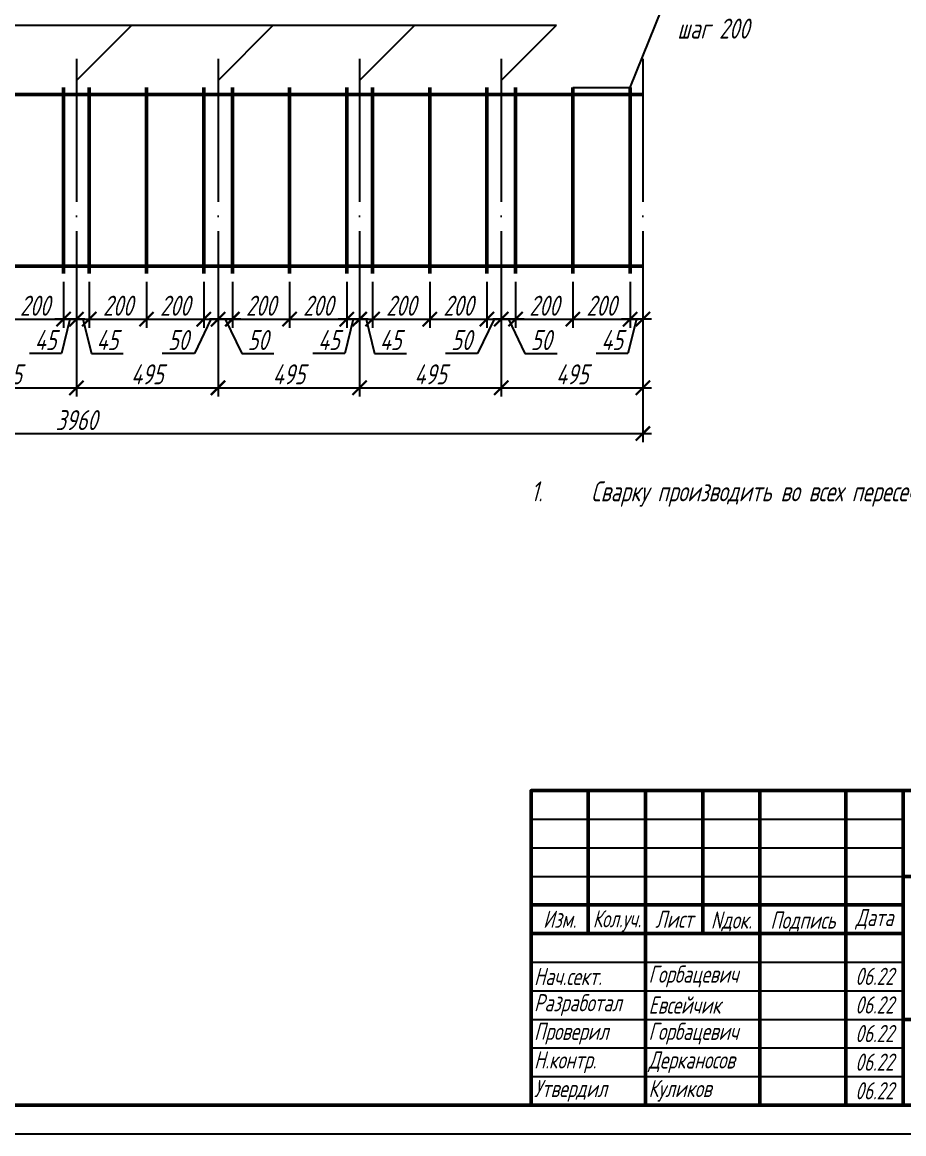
# Model space of a CAD drawing. Header units: millimetres. Extents: x 47215 to 48111, y -15059 to -14168.
# Drawn here: x 47356.3 to 47510.4, y -15058.8 to -14864.5 of the extents above; entities that cross this region are included whole.
import ezdxf
from ezdxf import colors
from ezdxf.entities.mleader import LeaderData, LeaderLine
from ezdxf.math import Vec2, Vec3

# ---------------------------------------------------------------- set-up
doc = ezdxf.new("R2010")
doc.units = ezdxf.units.MM
doc.linetypes.add('ОСЕВАЯ_КРУПНАЯ', pattern=[30, 25, -2.5, 0, -2.5])
doc.layers.get('Defpoints').update_dxf_attribs({"color": 255})
for name, color, linetype, lineweight in [('!Текст', 7, 'Continuous', 25), ('Выноски', 7, 'Continuous', 25), ('Каркас', 164, 'Continuous', 50), ('Размеры', 170, 'Continuous', 25)]:
    doc.layers.add(name, color=color, linetype=linetype, lineweight=lineweight)
doc.styles.add('3.0', font='simplex.shx', dxfattribs={"width": 0.7, "oblique": 15, "height": 3})
doc.styles.add('3.5', font='simplex.shx', dxfattribs={"width": 0.7, "oblique": 15, "height": 3.5})
doc.dimstyles.new('20-3', dxfattribs={"dimtxt": 3.5, "dimasz": 2.5, "dimexe": 1.5, "dimexo": 1.5, "dimgap": 0.6, "dimtad": 1, "dimdec": 0, "dimlfac": 20, "dimtxsty": '3.5', "dimblk": 'ARCHTICK', "dimcen": 2.5, "dimdle": 1.5, "dimadec": 0, "dimazin": 0, "dimtfac": 1, "dimtdec": 0, "dimtmove": 1, "dimatfit": 3, "dimldrblk": 'OPEN30', "dimfxl": 1.5, "dimarcsym": 0})

# ---------------------------------------------------------------- blocks, each defined once
blk = doc.blocks.new('_ArchTick')
at = {"color": 0, "linetype": 'ByBlock', "const_width": 0.15}
blk.add_lwpolyline([(-0.5, -0.5), (0.5, 0.5)], dxfattribs=at)
blk = doc.blocks.new('*D203')
at = {"layer": 'Defpoints', "color": 0, "transparency": 16777216}
for p in [(47353.53, -14908.37), (47363.53, -14908.37), (47363.53, -14916.37)]:
    blk.add_point(p, dxfattribs=at)
at = {"layer": 'Размеры', "color": 0, "lineweight": -2, "transparency": 16777216}
for p, q in [((47353.53, -14909.87), (47353.53, -14917.87)), ((47363.53, -14909.87), (47363.53, -14917.87)), ((47352.03, -14916.37), (47365.03, -14916.37))]:
    blk.add_line(p, q, dxfattribs=at)
at = {"layer": 'Размеры', "color": 0, "lineweight": -2, "transparency": 16777216, "xscale": 2.5, "yscale": 2.5, "zscale": 2.5, "rotation": 180}
blk.add_blockref('_ArchTick', (47353.53, -14916.37), dxfattribs=at)
at = {"layer": 'Размеры', "color": 0, "lineweight": -2, "transparency": 16777216, "xscale": 2.5, "yscale": 2.5, "zscale": 2.5}
blk.add_blockref('_ArchTick', (47363.53, -14916.37), dxfattribs=at)
at = {"layer": 'Размеры', "color": 0, "transparency": 16777216, "insert": (47358.53, -14914.02), "char_height": 3.5, "attachment_point": 5, "style": '3.5'}
blk.add_mtext('200', dxfattribs=at)
blk = doc.blocks.new('_Open30')
at = {"color": 0, "linetype": 'ByBlock', "lineweight": -2}
for p, q in [((-1, 0.268), (0, 0)), ((0, 0), (-1, -0.268)), ((0, 0), (-1, 0))]:
    blk.add_line(p, q, dxfattribs=at)
blk = doc.blocks.new('*D204')
at = {"layer": 'Defpoints', "color": 0, "transparency": 16777216}
for p in [(47365.78, -14908.37), (47368.03, -14908.37), (47368.03, -14916.37)]:
    blk.add_point(p, dxfattribs=at)
at = {"layer": 'Размеры', "color": 0, "lineweight": -2, "transparency": 16777216}
for p, q in [((47365.78, -14909.87), (47365.78, -14917.87)), ((47368.03, -14909.87), (47368.03, -14917.87)), ((47364.28, -14916.37), (47369.53, -14916.37)), ((47366.91, -14916.37), (47368.4, -14922.37)), ((47368.4, -14922.37), (47373.96, -14922.37))]:
    blk.add_line(p, q, dxfattribs=at)
at = {"layer": 'Размеры', "color": 0, "lineweight": -2, "transparency": 16777216, "xscale": 2.5, "yscale": 2.5, "zscale": 2.5, "rotation": 180}
blk.add_blockref('_ArchTick', (47365.78, -14916.37), dxfattribs=at)
at = {"layer": 'Размеры', "color": 0, "lineweight": -2, "transparency": 16777216, "xscale": 2.5, "yscale": 2.5, "zscale": 2.5}
blk.add_blockref('_ArchTick', (47368.03, -14916.37), dxfattribs=at)
at = {"layer": 'Размеры', "color": 0, "transparency": 16777216, "insert": (47371.18, -14920.02), "char_height": 3.5, "attachment_point": 5, "style": '3.5'}
blk.add_mtext('45', dxfattribs=at)
blk = doc.blocks.new('*D205')
at = {"layer": 'Defpoints', "color": 0, "transparency": 16777216}
for p in [(47363.53, -14908.37), (47365.78, -14908.37), (47363.53, -14916.37)]:
    blk.add_point(p, dxfattribs=at)
at = {"layer": 'Размеры', "color": 0, "lineweight": -2, "transparency": 16777216}
for p, q in [((47363.53, -14909.87), (47363.53, -14917.87)), ((47365.78, -14909.87), (47365.78, -14917.87)), ((47367.28, -14916.37), (47362.03, -14916.37)), ((47364.66, -14916.37), (47363.16, -14922.37)), ((47363.16, -14922.37), (47357.6, -14922.37))]:
    blk.add_line(p, q, dxfattribs=at)
at = {"layer": 'Размеры', "color": 0, "lineweight": -2, "transparency": 16777216, "xscale": 2.5, "yscale": 2.5, "zscale": 2.5, "rotation": 180}
blk.add_blockref('_ArchTick', (47363.53, -14916.37), dxfattribs=at)
at = {"layer": 'Размеры', "color": 0, "lineweight": -2, "transparency": 16777216, "xscale": 2.5, "yscale": 2.5, "zscale": 2.5}
blk.add_blockref('_ArchTick', (47365.78, -14916.37), dxfattribs=at)
at = {"layer": 'Размеры', "color": 0, "transparency": 16777216, "insert": (47360.38, -14920.02), "char_height": 3.5, "attachment_point": 5, "style": '3.5'}
blk.add_mtext('45', dxfattribs=at)
blk = doc.blocks.new('*D206')
at = {"layer": 'Defpoints', "color": 0, "transparency": 16777216}
for p in [(47368.03, -14908.37), (47378.03, -14908.37), (47378.03, -14916.37)]:
    blk.add_point(p, dxfattribs=at)
at = {"layer": 'Размеры', "color": 0, "lineweight": -2, "transparency": 16777216}
for p, q in [((47368.03, -14909.87), (47368.03, -14917.87)), ((47378.03, -14909.87), (47378.03, -14917.87)), ((47366.53, -14916.37), (47379.53, -14916.37))]:
    blk.add_line(p, q, dxfattribs=at)
at = {"layer": 'Размеры', "color": 0, "lineweight": -2, "transparency": 16777216, "xscale": 2.5, "yscale": 2.5, "zscale": 2.5, "rotation": 180}
blk.add_blockref('_ArchTick', (47368.03, -14916.37), dxfattribs=at)
at = {"layer": 'Размеры', "color": 0, "lineweight": -2, "transparency": 16777216, "xscale": 2.5, "yscale": 2.5, "zscale": 2.5}
blk.add_blockref('_ArchTick', (47378.03, -14916.37), dxfattribs=at)
at = {"layer": 'Размеры', "color": 0, "transparency": 16777216, "insert": (47373.03, -14914.02), "char_height": 3.5, "attachment_point": 5, "style": '3.5'}
blk.add_mtext('200', dxfattribs=at)
blk = doc.blocks.new('*D207')
at = {"layer": 'Defpoints', "color": 0, "transparency": 16777216}
for p in [(47378.03, -14908.37), (47388.03, -14908.37), (47388.03, -14916.37)]:
    blk.add_point(p, dxfattribs=at)
at = {"layer": 'Размеры', "color": 0, "lineweight": -2, "transparency": 16777216}
for p, q in [((47378.03, -14909.87), (47378.03, -14917.87)), ((47388.03, -14909.87), (47388.03, -14917.87)), ((47376.53, -14916.37), (47389.53, -14916.37))]:
    blk.add_line(p, q, dxfattribs=at)
at = {"layer": 'Размеры', "color": 0, "lineweight": -2, "transparency": 16777216, "xscale": 2.5, "yscale": 2.5, "zscale": 2.5, "rotation": 180}
blk.add_blockref('_ArchTick', (47378.03, -14916.37), dxfattribs=at)
at = {"layer": 'Размеры', "color": 0, "lineweight": -2, "transparency": 16777216, "xscale": 2.5, "yscale": 2.5, "zscale": 2.5}
blk.add_blockref('_ArchTick', (47388.03, -14916.37), dxfattribs=at)
at = {"layer": 'Размеры', "color": 0, "transparency": 16777216, "insert": (47383.03, -14914.02), "char_height": 3.5, "attachment_point": 5, "style": '3.5'}
blk.add_mtext('200', dxfattribs=at)
blk = doc.blocks.new('*D208')
at = {"layer": 'Defpoints', "color": 0, "transparency": 16777216}
for p in [(47388.03, -14908.37), (47390.53, -14908.37), (47390.53, -14916.37)]:
    blk.add_point(p, dxfattribs=at)
at = {"layer": 'Размеры', "color": 0, "lineweight": -2, "transparency": 16777216}
for p, q in [((47388.03, -14909.87), (47388.03, -14917.87)), ((47390.53, -14909.87), (47390.53, -14917.87)), ((47389.28, -14916.37), (47386.39, -14922.37)), ((47386.53, -14916.37), (47392.03, -14916.37)), ((47386.39, -14922.37), (47380.76, -14922.37))]:
    blk.add_line(p, q, dxfattribs=at)
at = {"layer": 'Размеры', "color": 0, "lineweight": -2, "transparency": 16777216, "xscale": 2.5, "yscale": 2.5, "zscale": 2.5, "rotation": 180}
blk.add_blockref('_ArchTick', (47388.03, -14916.37), dxfattribs=at)
at = {"layer": 'Размеры', "color": 0, "lineweight": -2, "transparency": 16777216, "xscale": 2.5, "yscale": 2.5, "zscale": 2.5}
blk.add_blockref('_ArchTick', (47390.53, -14916.37), dxfattribs=at)
at = {"layer": 'Размеры', "color": 0, "transparency": 16777216, "insert": (47383.57, -14920.02), "char_height": 3.5, "attachment_point": 5, "style": '3.5'}
blk.add_mtext('50', dxfattribs=at)
blk = doc.blocks.new('*D209')
at = {"layer": 'Defpoints', "color": 0, "transparency": 16777216}
for p in [(47390.53, -14908.37), (47393.03, -14908.37), (47390.53, -14916.37)]:
    blk.add_point(p, dxfattribs=at)
at = {"layer": 'Размеры', "color": 0, "lineweight": -2, "transparency": 16777216}
for p, q in [((47390.53, -14909.87), (47390.53, -14917.87)), ((47393.03, -14909.87), (47393.03, -14917.87)), ((47394.53, -14916.37), (47389.03, -14916.37)), ((47391.78, -14916.37), (47394.67, -14922.37)), ((47394.67, -14922.37), (47400.3, -14922.37))]:
    blk.add_line(p, q, dxfattribs=at)
at = {"layer": 'Размеры', "color": 0, "lineweight": -2, "transparency": 16777216, "xscale": 2.5, "yscale": 2.5, "zscale": 2.5, "rotation": 180}
blk.add_blockref('_ArchTick', (47390.53, -14916.37), dxfattribs=at)
at = {"layer": 'Размеры', "color": 0, "lineweight": -2, "transparency": 16777216, "xscale": 2.5, "yscale": 2.5, "zscale": 2.5}
blk.add_blockref('_ArchTick', (47393.03, -14916.37), dxfattribs=at)
at = {"layer": 'Размеры', "color": 0, "transparency": 16777216, "insert": (47397.49, -14920.02), "char_height": 3.5, "attachment_point": 5, "style": '3.5'}
blk.add_mtext('50', dxfattribs=at)
blk = doc.blocks.new('*D210')
at = {"layer": 'Defpoints', "color": 0, "transparency": 16777216}
for p in [(47393.03, -14908.37), (47403.03, -14908.37), (47403.03, -14916.37)]:
    blk.add_point(p, dxfattribs=at)
at = {"layer": 'Размеры', "color": 0, "lineweight": -2, "transparency": 16777216}
for p, q in [((47393.03, -14909.87), (47393.03, -14917.87)), ((47403.03, -14909.87), (47403.03, -14917.87)), ((47391.53, -14916.37), (47404.53, -14916.37))]:
    blk.add_line(p, q, dxfattribs=at)
at = {"layer": 'Размеры', "color": 0, "lineweight": -2, "transparency": 16777216, "xscale": 2.5, "yscale": 2.5, "zscale": 2.5, "rotation": 180}
blk.add_blockref('_ArchTick', (47393.03, -14916.37), dxfattribs=at)
at = {"layer": 'Размеры', "color": 0, "lineweight": -2, "transparency": 16777216, "xscale": 2.5, "yscale": 2.5, "zscale": 2.5}
blk.add_blockref('_ArchTick', (47403.03, -14916.37), dxfattribs=at)
at = {"layer": 'Размеры', "color": 0, "transparency": 16777216, "insert": (47398.03, -14914.02), "char_height": 3.5, "attachment_point": 5, "style": '3.5'}
blk.add_mtext('200', dxfattribs=at)
blk = doc.blocks.new('*D211')
at = {"layer": 'Defpoints', "color": 0, "transparency": 16777216}
for p in [(47403.03, -14908.37), (47413.03, -14908.37), (47413.03, -14916.37)]:
    blk.add_point(p, dxfattribs=at)
at = {"layer": 'Размеры', "color": 0, "lineweight": -2, "transparency": 16777216}
for p, q in [((47403.03, -14909.87), (47403.03, -14917.87)), ((47413.03, -14909.87), (47413.03, -14917.87)), ((47401.53, -14916.37), (47414.53, -14916.37))]:
    blk.add_line(p, q, dxfattribs=at)
at = {"layer": 'Размеры', "color": 0, "lineweight": -2, "transparency": 16777216, "xscale": 2.5, "yscale": 2.5, "zscale": 2.5, "rotation": 180}
blk.add_blockref('_ArchTick', (47403.03, -14916.37), dxfattribs=at)
at = {"layer": 'Размеры', "color": 0, "lineweight": -2, "transparency": 16777216, "xscale": 2.5, "yscale": 2.5, "zscale": 2.5}
blk.add_blockref('_ArchTick', (47413.03, -14916.37), dxfattribs=at)
at = {"layer": 'Размеры', "color": 0, "transparency": 16777216, "insert": (47408.03, -14914.02), "char_height": 3.5, "attachment_point": 5, "style": '3.5'}
blk.add_mtext('200', dxfattribs=at)
blk = doc.blocks.new('*D212')
at = {"layer": 'Defpoints', "color": 0, "transparency": 16777216}
for p in [(47415.28, -14908.37), (47417.53, -14908.37), (47417.53, -14916.37)]:
    blk.add_point(p, dxfattribs=at)
at = {"layer": 'Размеры', "color": 0, "lineweight": -2, "transparency": 16777216}
for p, q in [((47415.28, -14909.87), (47415.28, -14917.87)), ((47417.53, -14909.87), (47417.53, -14917.87)), ((47413.78, -14916.37), (47419.03, -14916.37)), ((47416.41, -14916.37), (47417.9, -14922.37)), ((47417.9, -14922.37), (47423.46, -14922.37))]:
    blk.add_line(p, q, dxfattribs=at)
at = {"layer": 'Размеры', "color": 0, "lineweight": -2, "transparency": 16777216, "xscale": 2.5, "yscale": 2.5, "zscale": 2.5, "rotation": 180}
blk.add_blockref('_ArchTick', (47415.28, -14916.37), dxfattribs=at)
at = {"layer": 'Размеры', "color": 0, "lineweight": -2, "transparency": 16777216, "xscale": 2.5, "yscale": 2.5, "zscale": 2.5}
blk.add_blockref('_ArchTick', (47417.53, -14916.37), dxfattribs=at)
at = {"layer": 'Размеры', "color": 0, "transparency": 16777216, "insert": (47420.68, -14920.02), "char_height": 3.5, "attachment_point": 5, "style": '3.5'}
blk.add_mtext('45', dxfattribs=at)
blk = doc.blocks.new('*D213')
at = {"layer": 'Defpoints', "color": 0, "transparency": 16777216}
for p in [(47413.03, -14908.37), (47415.28, -14908.37), (47413.03, -14916.37)]:
    blk.add_point(p, dxfattribs=at)
at = {"layer": 'Размеры', "color": 0, "lineweight": -2, "transparency": 16777216}
for p, q in [((47413.03, -14909.87), (47413.03, -14917.87)), ((47415.28, -14909.87), (47415.28, -14917.87)), ((47416.78, -14916.37), (47411.53, -14916.37)), ((47414.16, -14916.37), (47412.66, -14922.37)), ((47412.66, -14922.37), (47407.1, -14922.37))]:
    blk.add_line(p, q, dxfattribs=at)
at = {"layer": 'Размеры', "color": 0, "lineweight": -2, "transparency": 16777216, "xscale": 2.5, "yscale": 2.5, "zscale": 2.5, "rotation": 180}
blk.add_blockref('_ArchTick', (47413.03, -14916.37), dxfattribs=at)
at = {"layer": 'Размеры', "color": 0, "lineweight": -2, "transparency": 16777216, "xscale": 2.5, "yscale": 2.5, "zscale": 2.5}
blk.add_blockref('_ArchTick', (47415.28, -14916.37), dxfattribs=at)
at = {"layer": 'Размеры', "color": 0, "transparency": 16777216, "insert": (47409.88, -14920.02), "char_height": 3.5, "attachment_point": 5, "style": '3.5'}
blk.add_mtext('45', dxfattribs=at)
blk = doc.blocks.new('*D214')
at = {"layer": 'Defpoints', "color": 0, "transparency": 16777216}
for p in [(47417.53, -14908.37), (47427.53, -14908.37), (47427.53, -14916.37)]:
    blk.add_point(p, dxfattribs=at)
at = {"layer": 'Размеры', "color": 0, "lineweight": -2, "transparency": 16777216}
for p, q in [((47417.53, -14909.87), (47417.53, -14917.87)), ((47427.53, -14909.87), (47427.53, -14917.87)), ((47416.03, -14916.37), (47429.03, -14916.37))]:
    blk.add_line(p, q, dxfattribs=at)
at = {"layer": 'Размеры', "color": 0, "lineweight": -2, "transparency": 16777216, "xscale": 2.5, "yscale": 2.5, "zscale": 2.5, "rotation": 180}
blk.add_blockref('_ArchTick', (47417.53, -14916.37), dxfattribs=at)
at = {"layer": 'Размеры', "color": 0, "lineweight": -2, "transparency": 16777216, "xscale": 2.5, "yscale": 2.5, "zscale": 2.5}
blk.add_blockref('_ArchTick', (47427.53, -14916.37), dxfattribs=at)
at = {"layer": 'Размеры', "color": 0, "transparency": 16777216, "insert": (47422.53, -14914.02), "char_height": 3.5, "attachment_point": 5, "style": '3.5'}
blk.add_mtext('200', dxfattribs=at)
blk = doc.blocks.new('*D215')
at = {"layer": 'Defpoints', "color": 0, "transparency": 16777216}
for p in [(47427.53, -14908.37), (47437.53, -14908.37), (47437.53, -14916.37)]:
    blk.add_point(p, dxfattribs=at)
at = {"layer": 'Размеры', "color": 0, "lineweight": -2, "transparency": 16777216}
for p, q in [((47427.53, -14909.87), (47427.53, -14917.87)), ((47437.53, -14909.87), (47437.53, -14917.87)), ((47426.03, -14916.37), (47439.03, -14916.37))]:
    blk.add_line(p, q, dxfattribs=at)
at = {"layer": 'Размеры', "color": 0, "lineweight": -2, "transparency": 16777216, "xscale": 2.5, "yscale": 2.5, "zscale": 2.5, "rotation": 180}
blk.add_blockref('_ArchTick', (47427.53, -14916.37), dxfattribs=at)
at = {"layer": 'Размеры', "color": 0, "lineweight": -2, "transparency": 16777216, "xscale": 2.5, "yscale": 2.5, "zscale": 2.5}
blk.add_blockref('_ArchTick', (47437.53, -14916.37), dxfattribs=at)
at = {"layer": 'Размеры', "color": 0, "transparency": 16777216, "insert": (47432.53, -14914.02), "char_height": 3.5, "attachment_point": 5, "style": '3.5'}
blk.add_mtext('200', dxfattribs=at)
blk = doc.blocks.new('*D216')
at = {"layer": 'Defpoints', "color": 0, "transparency": 16777216}
for p in [(47437.53, -14908.37), (47440.03, -14908.37), (47440.03, -14916.37)]:
    blk.add_point(p, dxfattribs=at)
at = {"layer": 'Размеры', "color": 0, "lineweight": -2, "transparency": 16777216}
for p, q in [((47437.53, -14909.87), (47437.53, -14917.87)), ((47440.03, -14909.87), (47440.03, -14917.87)), ((47438.78, -14916.37), (47435.89, -14922.37)), ((47436.03, -14916.37), (47441.53, -14916.37)), ((47435.89, -14922.37), (47430.26, -14922.37))]:
    blk.add_line(p, q, dxfattribs=at)
at = {"layer": 'Размеры', "color": 0, "lineweight": -2, "transparency": 16777216, "xscale": 2.5, "yscale": 2.5, "zscale": 2.5, "rotation": 180}
blk.add_blockref('_ArchTick', (47437.53, -14916.37), dxfattribs=at)
at = {"layer": 'Размеры', "color": 0, "lineweight": -2, "transparency": 16777216, "xscale": 2.5, "yscale": 2.5, "zscale": 2.5}
blk.add_blockref('_ArchTick', (47440.03, -14916.37), dxfattribs=at)
at = {"layer": 'Размеры', "color": 0, "transparency": 16777216, "insert": (47433.07, -14920.02), "char_height": 3.5, "attachment_point": 5, "style": '3.5'}
blk.add_mtext('50', dxfattribs=at)
blk = doc.blocks.new('*D217')
at = {"layer": 'Defpoints', "color": 0, "transparency": 16777216}
for p in [(47440.03, -14908.37), (47442.53, -14908.37), (47440.03, -14916.37)]:
    blk.add_point(p, dxfattribs=at)
at = {"layer": 'Размеры', "color": 0, "lineweight": -2, "transparency": 16777216}
for p, q in [((47440.03, -14909.87), (47440.03, -14917.87)), ((47442.53, -14909.87), (47442.53, -14917.87)), ((47444.03, -14916.37), (47438.53, -14916.37)), ((47441.28, -14916.37), (47444.17, -14922.37)), ((47444.17, -14922.37), (47449.8, -14922.37))]:
    blk.add_line(p, q, dxfattribs=at)
at = {"layer": 'Размеры', "color": 0, "lineweight": -2, "transparency": 16777216, "xscale": 2.5, "yscale": 2.5, "zscale": 2.5, "rotation": 180}
blk.add_blockref('_ArchTick', (47440.03, -14916.37), dxfattribs=at)
at = {"layer": 'Размеры', "color": 0, "lineweight": -2, "transparency": 16777216, "xscale": 2.5, "yscale": 2.5, "zscale": 2.5}
blk.add_blockref('_ArchTick', (47442.53, -14916.37), dxfattribs=at)
at = {"layer": 'Размеры', "color": 0, "transparency": 16777216, "insert": (47446.99, -14920.02), "char_height": 3.5, "attachment_point": 5, "style": '3.5'}
blk.add_mtext('50', dxfattribs=at)
blk = doc.blocks.new('*D218')
at = {"layer": 'Defpoints', "color": 0, "transparency": 16777216}
for p in [(47442.53, -14908.37), (47452.53, -14908.37), (47452.53, -14916.37)]:
    blk.add_point(p, dxfattribs=at)
at = {"layer": 'Размеры', "color": 0, "lineweight": -2, "transparency": 16777216}
for p, q in [((47442.53, -14909.87), (47442.53, -14917.87)), ((47452.53, -14909.87), (47452.53, -14917.87)), ((47441.03, -14916.37), (47454.03, -14916.37))]:
    blk.add_line(p, q, dxfattribs=at)
at = {"layer": 'Размеры', "color": 0, "lineweight": -2, "transparency": 16777216, "xscale": 2.5, "yscale": 2.5, "zscale": 2.5, "rotation": 180}
blk.add_blockref('_ArchTick', (47442.53, -14916.37), dxfattribs=at)
at = {"layer": 'Размеры', "color": 0, "lineweight": -2, "transparency": 16777216, "xscale": 2.5, "yscale": 2.5, "zscale": 2.5}
blk.add_blockref('_ArchTick', (47452.53, -14916.37), dxfattribs=at)
at = {"layer": 'Размеры', "color": 0, "transparency": 16777216, "insert": (47447.53, -14914.02), "char_height": 3.5, "attachment_point": 5, "style": '3.5'}
blk.add_mtext('200', dxfattribs=at)
blk = doc.blocks.new('*D219')
at = {"layer": 'Defpoints', "color": 0, "transparency": 16777216}
for p in [(47452.53, -14908.37), (47462.53, -14908.37), (47462.53, -14916.37)]:
    blk.add_point(p, dxfattribs=at)
at = {"layer": 'Размеры', "color": 0, "lineweight": -2, "transparency": 16777216}
for p, q in [((47452.53, -14909.87), (47452.53, -14917.87)), ((47462.53, -14909.87), (47462.53, -14917.87)), ((47451.03, -14916.37), (47464.03, -14916.37))]:
    blk.add_line(p, q, dxfattribs=at)
at = {"layer": 'Размеры', "color": 0, "lineweight": -2, "transparency": 16777216, "xscale": 2.5, "yscale": 2.5, "zscale": 2.5, "rotation": 180}
blk.add_blockref('_ArchTick', (47452.53, -14916.37), dxfattribs=at)
at = {"layer": 'Размеры', "color": 0, "lineweight": -2, "transparency": 16777216, "xscale": 2.5, "yscale": 2.5, "zscale": 2.5}
blk.add_blockref('_ArchTick', (47462.53, -14916.37), dxfattribs=at)
at = {"layer": 'Размеры', "color": 0, "transparency": 16777216, "insert": (47457.53, -14914.02), "char_height": 3.5, "attachment_point": 5, "style": '3.5'}
blk.add_mtext('200', dxfattribs=at)
blk = doc.blocks.new('*D220')
at = {"layer": 'Defpoints', "color": 0, "transparency": 16777216}
for p in [(47462.53, -14908.37), (47464.78, -14908.37), (47462.53, -14916.37)]:
    blk.add_point(p, dxfattribs=at)
at = {"layer": 'Размеры', "color": 0, "lineweight": -2, "transparency": 16777216}
for p, q in [((47462.53, -14909.87), (47462.53, -14917.87)), ((47464.78, -14909.87), (47464.78, -14917.87)), ((47466.28, -14916.37), (47461.03, -14916.37)), ((47463.66, -14916.37), (47462.16, -14922.37)), ((47462.16, -14922.37), (47456.6, -14922.37))]:
    blk.add_line(p, q, dxfattribs=at)
at = {"layer": 'Размеры', "color": 0, "lineweight": -2, "transparency": 16777216, "xscale": 2.5, "yscale": 2.5, "zscale": 2.5, "rotation": 180}
blk.add_blockref('_ArchTick', (47462.53, -14916.37), dxfattribs=at)
at = {"layer": 'Размеры', "color": 0, "lineweight": -2, "transparency": 16777216, "xscale": 2.5, "yscale": 2.5, "zscale": 2.5}
blk.add_blockref('_ArchTick', (47464.78, -14916.37), dxfattribs=at)
at = {"layer": 'Размеры', "color": 0, "transparency": 16777216, "insert": (47459.38, -14920.02), "char_height": 3.5, "attachment_point": 5, "style": '3.5'}
blk.add_mtext('45', dxfattribs=at)
blk = doc.blocks.new('*D223')
at = {"layer": 'Defpoints', "color": 0, "transparency": 16777216}
for p in [(47341.03, -14908.37), (47365.78, -14908.37), (47365.78, -14928.37)]:
    blk.add_point(p, dxfattribs=at)
at = {"layer": 'Размеры', "color": 0, "lineweight": -2, "transparency": 16777216}
for p, q in [((47341.03, -14909.87), (47341.03, -14929.87)), ((47365.78, -14909.87), (47365.78, -14929.87)), ((47339.53, -14928.37), (47367.28, -14928.37))]:
    blk.add_line(p, q, dxfattribs=at)
at = {"layer": 'Размеры', "color": 0, "lineweight": -2, "transparency": 16777216, "xscale": 2.5, "yscale": 2.5, "zscale": 2.5, "rotation": 180}
blk.add_blockref('_ArchTick', (47341.03, -14928.37), dxfattribs=at)
at = {"layer": 'Размеры', "color": 0, "lineweight": -2, "transparency": 16777216, "xscale": 2.5, "yscale": 2.5, "zscale": 2.5}
blk.add_blockref('_ArchTick', (47365.78, -14928.37), dxfattribs=at)
at = {"layer": 'Размеры', "color": 0, "transparency": 16777216, "insert": (47353.41, -14926.02), "char_height": 3.5, "attachment_point": 5, "style": '3.5'}
blk.add_mtext('495', dxfattribs=at)
blk = doc.blocks.new('*D224')
at = {"layer": 'Defpoints', "color": 0, "transparency": 16777216}
for p in [(47365.78, -14908.37), (47390.53, -14908.37), (47390.53, -14928.37)]:
    blk.add_point(p, dxfattribs=at)
at = {"layer": 'Размеры', "color": 0, "lineweight": -2, "transparency": 16777216}
for p, q in [((47365.78, -14909.87), (47365.78, -14929.87)), ((47390.53, -14909.87), (47390.53, -14929.87)), ((47364.28, -14928.37), (47392.03, -14928.37))]:
    blk.add_line(p, q, dxfattribs=at)
at = {"layer": 'Размеры', "color": 0, "lineweight": -2, "transparency": 16777216, "xscale": 2.5, "yscale": 2.5, "zscale": 2.5, "rotation": 180}
blk.add_blockref('_ArchTick', (47365.78, -14928.37), dxfattribs=at)
at = {"layer": 'Размеры', "color": 0, "lineweight": -2, "transparency": 16777216, "xscale": 2.5, "yscale": 2.5, "zscale": 2.5}
blk.add_blockref('_ArchTick', (47390.53, -14928.37), dxfattribs=at)
at = {"layer": 'Размеры', "color": 0, "transparency": 16777216, "insert": (47378.16, -14926.02), "char_height": 3.5, "attachment_point": 5, "style": '3.5'}
blk.add_mtext('495', dxfattribs=at)
blk = doc.blocks.new('*D225')
at = {"layer": 'Defpoints', "color": 0, "transparency": 16777216}
for p in [(47390.53, -14908.37), (47415.28, -14908.37), (47415.28, -14928.37)]:
    blk.add_point(p, dxfattribs=at)
at = {"layer": 'Размеры', "color": 0, "lineweight": -2, "transparency": 16777216}
for p, q in [((47390.53, -14909.87), (47390.53, -14929.87)), ((47415.28, -14909.87), (47415.28, -14929.87)), ((47389.03, -14928.37), (47416.78, -14928.37))]:
    blk.add_line(p, q, dxfattribs=at)
at = {"layer": 'Размеры', "color": 0, "lineweight": -2, "transparency": 16777216, "xscale": 2.5, "yscale": 2.5, "zscale": 2.5, "rotation": 180}
blk.add_blockref('_ArchTick', (47390.53, -14928.37), dxfattribs=at)
at = {"layer": 'Размеры', "color": 0, "lineweight": -2, "transparency": 16777216, "xscale": 2.5, "yscale": 2.5, "zscale": 2.5}
blk.add_blockref('_ArchTick', (47415.28, -14928.37), dxfattribs=at)
at = {"layer": 'Размеры', "color": 0, "transparency": 16777216, "insert": (47402.91, -14926.02), "char_height": 3.5, "attachment_point": 5, "style": '3.5'}
blk.add_mtext('495', dxfattribs=at)
blk = doc.blocks.new('*D226')
at = {"layer": 'Defpoints', "color": 0, "transparency": 16777216}
for p in [(47415.28, -14908.37), (47440.03, -14908.37), (47440.03, -14928.37)]:
    blk.add_point(p, dxfattribs=at)
at = {"layer": 'Размеры', "color": 0, "lineweight": -2, "transparency": 16777216}
for p, q in [((47415.28, -14909.87), (47415.28, -14929.87)), ((47440.03, -14909.87), (47440.03, -14929.87)), ((47413.78, -14928.37), (47441.53, -14928.37))]:
    blk.add_line(p, q, dxfattribs=at)
at = {"layer": 'Размеры', "color": 0, "lineweight": -2, "transparency": 16777216, "xscale": 2.5, "yscale": 2.5, "zscale": 2.5, "rotation": 180}
blk.add_blockref('_ArchTick', (47415.28, -14928.37), dxfattribs=at)
at = {"layer": 'Размеры', "color": 0, "lineweight": -2, "transparency": 16777216, "xscale": 2.5, "yscale": 2.5, "zscale": 2.5}
blk.add_blockref('_ArchTick', (47440.03, -14928.37), dxfattribs=at)
at = {"layer": 'Размеры', "color": 0, "transparency": 16777216, "insert": (47427.66, -14926.02), "char_height": 3.5, "attachment_point": 5, "style": '3.5'}
blk.add_mtext('495', dxfattribs=at)
blk = doc.blocks.new('*D227')
at = {"layer": 'Defpoints', "color": 0, "transparency": 16777216}
for p in [(47440.03, -14908.37), (47464.78, -14908.37), (47464.78, -14928.37)]:
    blk.add_point(p, dxfattribs=at)
at = {"layer": 'Размеры', "color": 0, "lineweight": -2, "transparency": 16777216}
for p, q in [((47440.03, -14909.87), (47440.03, -14929.87)), ((47464.78, -14909.87), (47464.78, -14929.87)), ((47438.53, -14928.37), (47466.28, -14928.37))]:
    blk.add_line(p, q, dxfattribs=at)
at = {"layer": 'Размеры', "color": 0, "lineweight": -2, "transparency": 16777216, "xscale": 2.5, "yscale": 2.5, "zscale": 2.5, "rotation": 180}
blk.add_blockref('_ArchTick', (47440.03, -14928.37), dxfattribs=at)
at = {"layer": 'Размеры', "color": 0, "lineweight": -2, "transparency": 16777216, "xscale": 2.5, "yscale": 2.5, "zscale": 2.5}
blk.add_blockref('_ArchTick', (47464.78, -14928.37), dxfattribs=at)
at = {"layer": 'Размеры', "color": 0, "transparency": 16777216, "insert": (47452.41, -14926.02), "char_height": 3.5, "attachment_point": 5, "style": '3.5'}
blk.add_mtext('495', dxfattribs=at)
blk = doc.blocks.new('*D228')
at = {"layer": 'Defpoints', "color": 0, "transparency": 16777216}
for p in [(47266.78, -14908.37), (47464.78, -14908.37), (47464.78, -14936.37)]:
    blk.add_point(p, dxfattribs=at)
at = {"layer": 'Размеры', "color": 0, "lineweight": -2, "transparency": 16777216}
for p, q in [((47266.78, -14909.87), (47266.78, -14937.87)), ((47464.78, -14909.87), (47464.78, -14937.87)), ((47265.28, -14936.37), (47466.28, -14936.37))]:
    blk.add_line(p, q, dxfattribs=at)
at = {"layer": 'Размеры', "color": 0, "lineweight": -2, "transparency": 16777216, "xscale": 2.5, "yscale": 2.5, "zscale": 2.5, "rotation": 180}
blk.add_blockref('_ArchTick', (47266.78, -14936.37), dxfattribs=at)
at = {"layer": 'Размеры', "color": 0, "lineweight": -2, "transparency": 16777216, "xscale": 2.5, "yscale": 2.5, "zscale": 2.5}
blk.add_blockref('_ArchTick', (47464.78, -14936.37), dxfattribs=at)
at = {"layer": 'Размеры', "color": 0, "transparency": 16777216, "insert": (47365.78, -14934.02), "char_height": 3.5, "attachment_point": 5, "style": '3.5'}
blk.add_mtext('3960', dxfattribs=at)
blk = doc.blocks.new('_None')

msp = doc.modelspace()

# ---------------------------------------------------------------- linework, layer by layer
at = {"color": 0, "linetype": 'ОСЕВАЯ_КРУПНАЯ'}
for p, q in [((47365.78, -14870.871), (47365.78, -14913.371)), ((47390.53, -14870.871), (47390.53, -14913.371)), ((47415.28, -14870.871), (47415.28, -14913.371)), ((47440.03, -14870.871), (47440.03, -14913.371)), ((47464.78, -14870.871), (47464.78, -14913.371))]:
    msp.add_line(p, q, dxfattribs=at)
at = {"color": 7, "lineweight": 25}
msp.add_lwpolyline([(47215.235, -15058.777), (47635.235, -15058.777), (47635.235, -14761.777), (47215.235, -14761.777)], close=True, dxfattribs=at)
at = {"color": 7, "linetype": 'Continuous', "lineweight": 50}
msp.add_lwpolyline([(47235.235, -14766.777), (47630.235, -14766.777), (47630.235, -15053.777), (47235.235, -15053.777)], close=True, dxfattribs=at)
at = {"lineweight": 25}
for points in [[(47301.187, -14864.964), (47449.687, -14864.964)], [(47365.78, -14874.621), (47375.437, -14864.964)], [(47390.53, -14874.621), (47400.187, -14864.964)], [(47415.28, -14874.621), (47424.937, -14864.964)], [(47440.03, -14874.621), (47449.687, -14864.964)]]:
    msp.add_lwpolyline(points, dxfattribs=at)
at = {"color": 7, "lineweight": 50}
msp.add_lwpolyline([(47445.235, -15053.777), (47630.235, -15053.777), (47630.235, -14998.777), (47445.235, -14998.777)], close=True, dxfattribs=at)
for points in [[(47455.235, -14998.777), (47455.235, -15023.777)], [(47465.235, -14998.777), (47465.235, -15053.777)], [(47475.235, -14998.777), (47475.235, -15023.777)], [(47485.235, -14998.777), (47485.235, -15053.777)], [(47500.235, -14998.777), (47500.235, -15053.777)], [(47510.235, -14998.777), (47510.235, -15053.777)], [(47510.235, -15013.777), (47630.235, -15013.777)], [(47445.235, -15018.777), (47510.235, -15018.777)], [(47445.235, -15023.777), (47510.235, -15023.777)], [(47510.235, -15038.777), (47630.235, -15038.777)]]:
    msp.add_lwpolyline(points, dxfattribs=at)
at = {"color": 7, "lineweight": 25}
for points in [[(47445.235, -15003.777), (47510.235, -15003.777)], [(47445.235, -15008.777), (47510.235, -15008.777)], [(47445.235, -15013.777), (47510.235, -15013.777)], [(47445.235, -15028.777), (47510.235, -15028.777)], [(47445.235, -15033.777), (47510.235, -15033.777)], [(47445.235, -15038.777), (47510.235, -15038.777)], [(47445.235, -15043.777), (47510.235, -15043.777)], [(47445.235, -15048.777), (47510.235, -15048.777)]]:
    msp.add_lwpolyline(points, dxfattribs=at)
at = {"layer": 'Каркас'}
for points in [[(47363.53, -14908.371), (47363.53, -14875.871)], [(47368.03, -14908.371), (47368.03, -14875.871)], [(47378.03, -14908.371), (47378.03, -14875.871)], [(47388.03, -14908.371), (47388.03, -14875.871)], [(47393.03, -14908.371), (47393.03, -14875.871)], [(47403.03, -14908.371), (47403.03, -14875.871)], [(47413.03, -14908.371), (47413.03, -14875.871)], [(47417.53, -14908.371), (47417.53, -14875.871)], [(47427.53, -14908.371), (47427.53, -14875.871)], [(47437.53, -14908.371), (47437.53, -14875.871)], [(47442.53, -14908.371), (47442.53, -14875.871)], [(47452.53, -14908.371), (47452.53, -14875.871)], [(47462.53, -14908.371), (47462.53, -14875.871)], [(47266.78, -14877.121), (47464.78, -14877.121)], [(47266.78, -14907.121), (47464.78, -14907.121)]]:
    msp.add_lwpolyline(points, dxfattribs=at)

# ---------------------------------------------------------------- texts
at = {"layer": '!Текст', "insert": (47445.235, -14944.721), "char_height": 3.5, "width": 185.00006, "attachment_point": 1, "style": '3.5'}
msp.add_mtext('\\pi-10.5,l10.5,t10.5;{\\W0.68;1.^IСварку производить во всех пересечениях стержней в соответствии с СТБ 2174-2011.}', dxfattribs=at)
at = {"layer": '!Текст', "color": 7, "char_height": 3, "style": '3.0'}
for s, insert, width, attachment_point in [('Изм.', (47450.235, -15021.277), 10, 5), ('{\\W0.67;Кол.уч.}', (47460.235, -15021.601), 10, 5), ('Лист', (47470.235, -15021.277), 10, 5), ('Nдок.', (47480.235, -15021.654), 10, 5), ('Подпись', (47492.735, -15021.669), 15, 5), ('Дата', (47505.235, -15021.277), 10, 5), ('Нач.сект.', (47445.759, -15031.277), 19.47662, 4), ('Горбацевич', (47465.759, -15031.277), 19.47662, 4), ('06.22', (47505.235, -15031.259), 10, 5), ('Разработал', (47445.759, -15036.277), 19.47662, 4), ('Евсейчик', (47465.759, -15036.277), 19.47662, 4), ('06.22', (47505.235, -15036.259), 10, 5), ('Проверил', (47445.759, -15041.277), 19.47662, 4), ('Горбацевич', (47465.759, -15041.277), 19.47662, 4), ('06.22', (47505.235, -15041.259), 10, 5), ('Н.контр.', (47445.759, -15046.277), 19.47662, 4), ('Дерканосов', (47465.759, -15046.277), 19.47662, 4), ('06.22', (47505.235, -15046.259), 10, 5), ('Утвердил', (47445.759, -15051.277), 19.47662, 4), ('Куликов', (47465.759, -15051.277), 19.47662, 4), ('06.22', (47505.235, -15051.259), 10, 5)]:
    msp.add_mtext(s, dxfattribs=dict(at, insert=insert, width=width, attachment_point=attachment_point))

# ---------------------------------------------------------------- dimensions: what is measured, and where the dimension line sits
at = {"layer": 'Размеры'}
for base, p1, p2, picture, middle in [((47464.78, -14936.371), (47266.78, -14908.371), (47464.78, -14908.371), '*D228', (47365.78, -14934.021)), ((47365.78, -14928.371), (47341.03, -14908.371), (47365.78, -14908.371), '*D223', (47353.405, -14926.021)), ((47363.53, -14916.371), (47353.53, -14908.371), (47363.53, -14908.371), '*D203', (47358.53, -14914.021)), ((47390.53, -14928.371), (47365.78, -14908.371), (47390.53, -14908.371), '*D224', (47378.155, -14926.021)), ((47378.03, -14916.371), (47368.03, -14908.371), (47378.03, -14908.371), '*D206', (47373.03, -14914.021)), ((47388.03, -14916.371), (47378.03, -14908.371), (47388.03, -14908.371), '*D207', (47383.03, -14914.021)), ((47415.28, -14928.371), (47390.53, -14908.371), (47415.28, -14908.371), '*D225', (47402.905, -14926.021)), ((47403.03, -14916.371), (47393.03, -14908.371), (47403.03, -14908.371), '*D210', (47398.03, -14914.021)), ((47413.03, -14916.371), (47403.03, -14908.371), (47413.03, -14908.371), '*D211', (47408.03, -14914.021)), ((47440.03, -14928.371), (47415.28, -14908.371), (47440.03, -14908.371), '*D226', (47427.655, -14926.021)), ((47427.53, -14916.371), (47417.53, -14908.371), (47427.53, -14908.371), '*D214', (47422.53, -14914.021)), ((47437.53, -14916.371), (47427.53, -14908.371), (47437.53, -14908.371), '*D215', (47432.53, -14914.021)), ((47464.78, -14928.371), (47440.03, -14908.371), (47464.78, -14908.371), '*D227', (47452.405, -14926.021)), ((47452.53, -14916.371), (47442.53, -14908.371), (47452.53, -14908.371), '*D218', (47447.53, -14914.021)), ((47462.53, -14916.371), (47452.53, -14908.371), (47462.53, -14908.371), '*D219', (47457.53, -14914.021))]:
    dim = msp.add_linear_dim(base=base, p1=p1, p2=p2, dimstyle='20-3', dxfattribs=at)
    dim.commit()
    dim.dimension.update_dxf_attribs({"geometry": picture, "text_midpoint": middle})
for base, p1, p2, picture, middle in [((47363.53, -14916.371), (47365.78, -14908.371), (47363.53, -14908.371), '*D205', (47362.557, -14922.371)), ((47390.53, -14916.371), (47393.03, -14908.371), (47390.53, -14908.371), '*D209', (47395.271, -14922.371)), ((47413.03, -14916.371), (47415.28, -14908.371), (47413.03, -14908.371), '*D213', (47412.057, -14922.371)), ((47440.03, -14916.371), (47442.53, -14908.371), (47440.03, -14908.371), '*D217', (47444.771, -14922.371)), ((47462.53, -14916.371), (47464.78, -14908.371), (47462.53, -14908.371), '*D220', (47461.557, -14922.371))]:
    dim = msp.add_linear_dim(base=base, p1=p1, p2=p2, angle=180, dimstyle='20-3', dxfattribs=at)
    dim.commit()
    dim.dimension.update_dxf_attribs({"geometry": picture, "text_midpoint": middle, "dimtype": 128})
for base, p1, p2, picture, middle in [((47368.03, -14916.371), (47365.78, -14908.371), (47368.03, -14908.371), '*D204', (47369.003, -14922.371)), ((47390.53, -14916.371), (47388.03, -14908.371), (47390.53, -14908.371), '*D208', (47385.789, -14922.371)), ((47417.53, -14916.371), (47415.28, -14908.371), (47417.53, -14908.371), '*D212', (47418.503, -14922.371)), ((47440.03, -14916.371), (47437.53, -14908.371), (47440.03, -14908.371), '*D216', (47435.289, -14922.371))]:
    dim = msp.add_linear_dim(base=base, p1=p1, p2=p2, dimstyle='20-3', dxfattribs=at)
    dim.commit()
    dim.dimension.update_dxf_attribs({"geometry": picture, "text_midpoint": middle, "dimtype": 128})

# ---------------------------------------------------------------- leaders
at = {"layer": 'Выноски', "color": 7, "lineweight": 30}
ml = msp.add_multileader_mtext('Standard', dxfattribs=at)
ml.set_content('{\\C1;1\\Pшаг 200}', color=5, style='3.5')
ml.set_leader_properties(lineweight=25)
ml.set_arrow_properties(name='NONE')
ml.build(insert=Vec2(0, 0))
ml.multileader.update_dxf_attribs({"text_left_attachment_type": 6, "text_right_attachment_type": 6, "dogleg_length": 0, "arrow_head_size": 3})
ctx = ml.context
ctx.base_point, ctx.char_height, ctx.arrow_head_size, ctx.landing_gap_size, ctx.plane_origin = Vec3(47468.058, -14862.192), 3.5, 3, 1, Vec3(47449.647, -14857.047)
ctx.left_attachment, ctx.right_attachment, ctx.text_align_type = 6, 6, 1
notes = []
notes.append((ctx, [(0, (1, 1, 0), (47468.058, -14862.192), (1, 0), 0, [(1, [(47452.53, -14875.871), (47462.53, -14875.871)], 0, [])])]))
ctx.mtext.insert, ctx.mtext.rotation, ctx.mtext.width, ctx.mtext.alignment, ctx.mtext.flow_direction = Vec3(47477.057, -14857.992), 6.2831853, 18.37691, 2, 5
for ctx, leaders in notes:
    for number, flags, end, landing, length, lines in leaders:
        leader = LeaderData()
        leader.index, (leader.has_last_leader_line, leader.has_dogleg_vector, leader.attachment_direction) = number, flags
        leader.last_leader_point, leader.dogleg_vector, leader.dogleg_length = Vec3(end), Vec3(landing), length
        for number, points, colour, breaks in lines:
            line = LeaderLine()
            line.index, line.vertices, line.color, line.breaks = number, Vec3.list(points), colors.encode_raw_color(colour), breaks
            leader.lines.append(line)
        ctx.leaders.append(leader)

doc.saveas('drawing.dxf')
